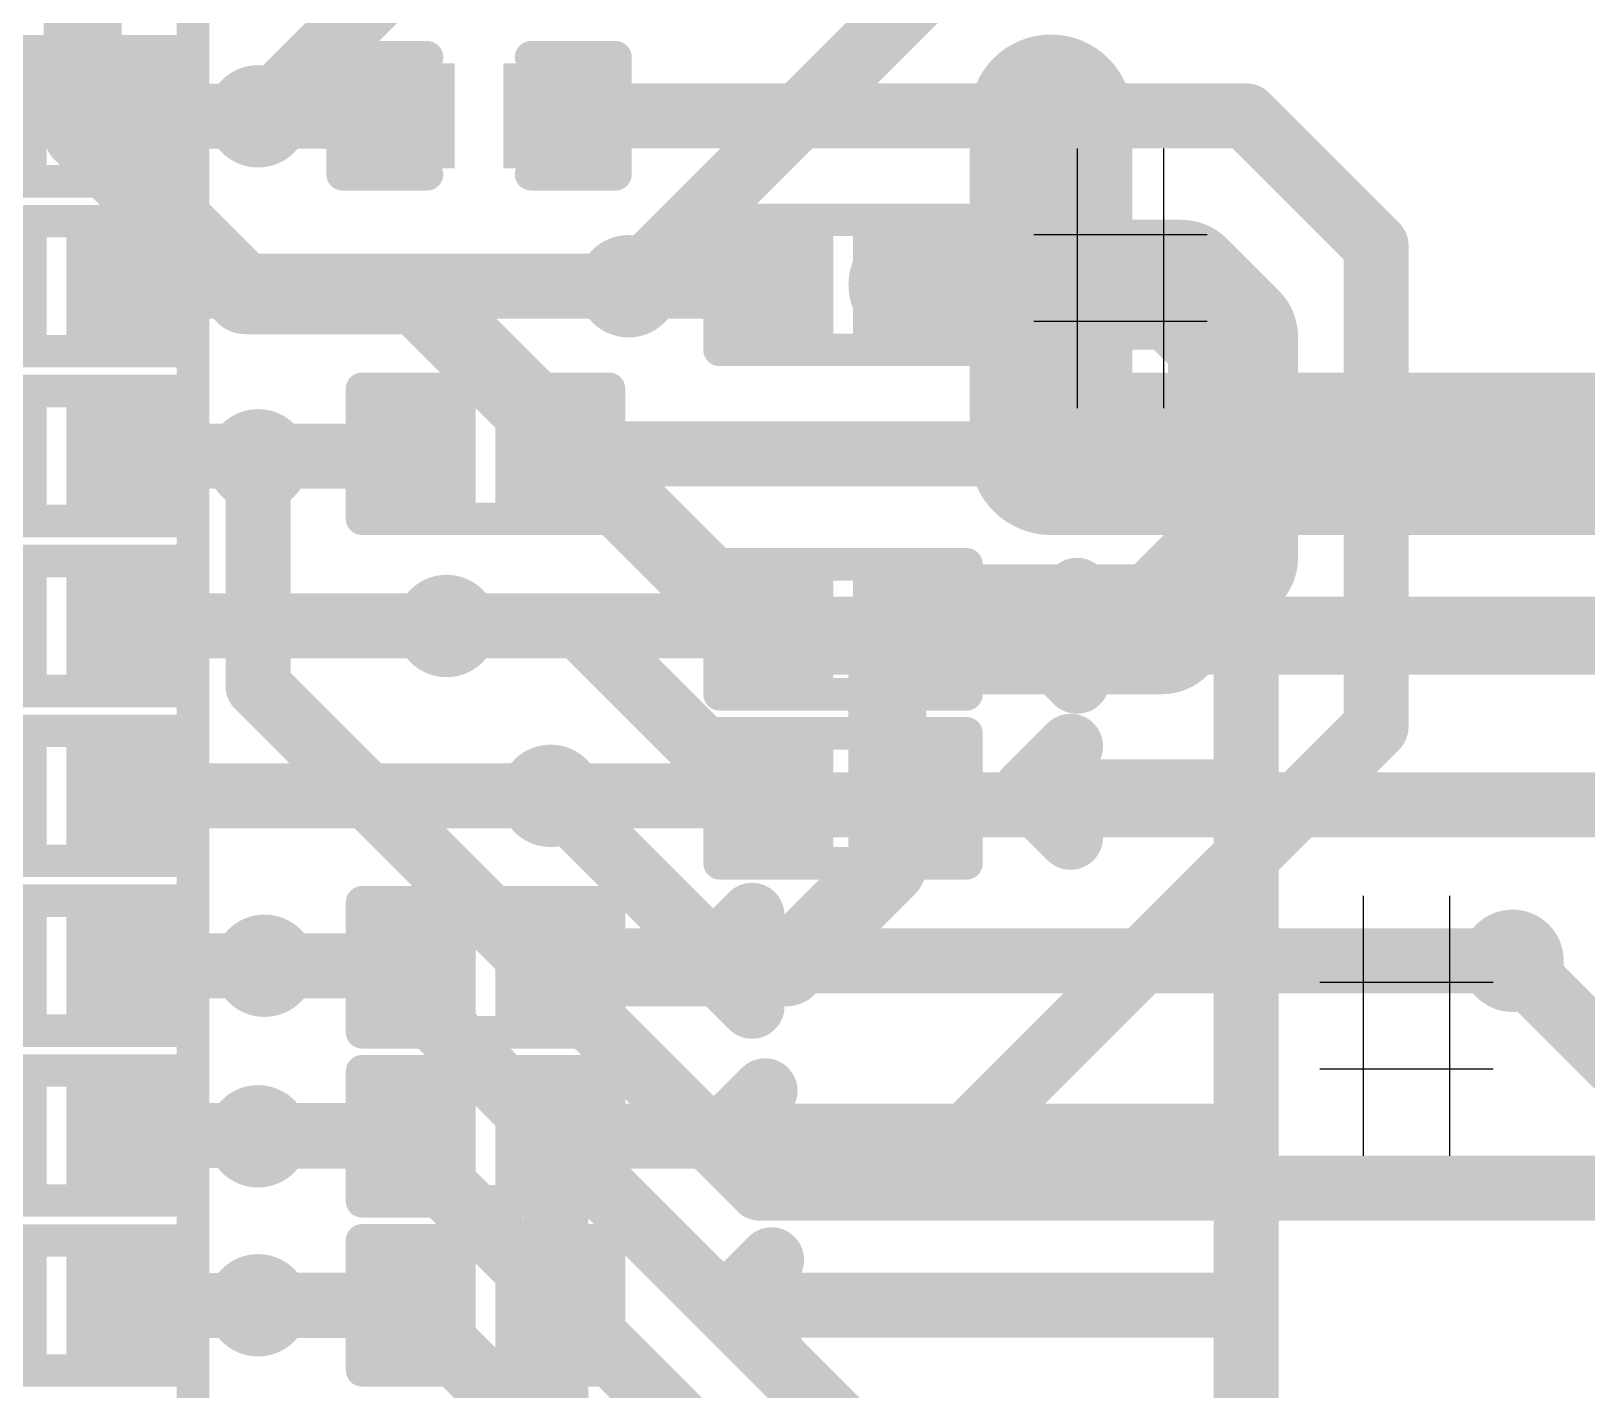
# Model space of a CAD drawing. Header units: millimetres. Extents: x 0.85 to 4.91, y 0.77 to 5.15.
# Drawn here: x 1.1901 to 1.4294, y 3.895 to 4.104 of the extents above; entities that cross this region are included whole.
import ezdxf

# ---------------------------------------------------------------- set-up
doc = ezdxf.new("R2010")
doc.units = ezdxf.units.MM
doc.header["$MEASUREMENT"] = 0
for name, color, linetype in [('BottomLayer', 5, 'Continuous'), ('BottomOverlay', 54, 'Continuous'), ('BottomPaste', 16, 'Continuous'), ('BottomSolder', 6, 'Continuous'), ('MultiLayer', 9, 'Continuous'), ('TopLayer', 1, 'Continuous'), ('TopOverlay', 2, 'Continuous'), ('ViaHoleLayer', 16, 'Continuous')]:
    doc.layers.add(name, color=color, linetype=linetype)

# ---------------------------------------------------------------- blocks, each defined once
blk = doc.blocks.new('R___0201_B_31')
at = {"layer": 'BottomLayer'}
for points in [[(-0.01614, -0.00728), (-0.00551, -0.00728), (-0.01614, 0.00728), (-0.00551, 0.00728)], [(0.00551, -0.00728), (0.01614, -0.00728), (0.00551, 0.00728), (0.01614, 0.00728)]]:
    blk.add_solid(points, dxfattribs=at)
at = {"layer": 'BottomOverlay', "const_width": 0.005}
for points in [[(-0.019, -0.01), (-0.019, 0.01)], [(-0.019, 0.01), (0.019, 0.01)], [(0.019, -0.01), (0.019, 0.01)], [(-0.019, -0.01), (0.019, -0.01)]]:
    blk.add_lwpolyline(points, dxfattribs=at)
at = {"layer": 'BottomOverlay', "const_width": 0.0025}
for points in [[(-0.02025, 0.01, 1), (-0.01775, 0.01, 1)], [(-0.02025, 0.01, 1), (-0.01775, 0.01, 1)], [(0.01775, 0.01, 1), (0.02025, 0.01, 1)], [(0.01775, 0.01, 1), (0.02025, 0.01, 1)], [(-0.02025, -0.01, 1), (-0.01775, -0.01, 1)], [(-0.02025, -0.01, 1), (-0.01775, -0.01, 1)], [(0.01775, -0.01, 1), (0.02025, -0.01, 1)], [(0.01775, -0.01, 1), (0.02025, -0.01, 1)]]:
    blk.add_lwpolyline(points, format="xyb", close=True, dxfattribs=at)
at = {"layer": 'BottomPaste'}
for points in [[(-0.01614, -0.00728), (-0.00551, -0.00728), (-0.01614, 0.00728), (-0.00551, 0.00728)], [(0.00551, -0.00728), (0.01614, -0.00728), (0.00551, 0.00728), (0.01614, 0.00728)]]:
    blk.add_solid(points, dxfattribs=at)
at = {"layer": 'BottomSolder'}
for points in [[(-0.02014, -0.01128), (-0.00151, -0.01128), (-0.02014, 0.01128), (-0.00151, 0.01128)], [(0.00151, -0.01128), (0.02014, -0.01128), (0.00151, 0.01128), (0.02014, 0.01128)]]:
    blk.add_solid(points, dxfattribs=at)
blk = doc.blocks.new('4_1734592_2_55')
at = {"layer": 'TopOverlay', "const_width": 0.005}
blk.add_lwpolyline([(-0.017, -0.176), (0.81968, -0.176)], dxfattribs=at)
blk = doc.blocks.new('CAP_0201_B_69')
at = {"layer": 'BottomLayer'}
for points in [[(-0.01772, -0.00591), (-0.00591, -0.00591), (-0.01772, 0.00591), (-0.00591, 0.00591)], [(0.00591, -0.00591), (0.01772, -0.00591), (0.00591, 0.00591), (0.01772, 0.00591)]]:
    blk.add_solid(points, dxfattribs=at)
at = {"layer": 'BottomOverlay', "const_width": 0.005}
for points in [[(-0.021, 0.009), (-0.008, 0.009)], [(-0.021, -0.009), (-0.021, 0.009)], [(0.008, 0.009), (0.021, 0.009)], [(0.021, -0.009), (0.021, 0.009)], [(-0.021, -0.009), (-0.008, -0.009)], [(0.008, -0.009), (0.021, -0.009)]]:
    blk.add_lwpolyline(points, dxfattribs=at)
at = {"layer": 'BottomOverlay', "const_width": 0.0025}
for points in [[(-0.02225, 0.009, 1), (-0.01975, 0.009, 1)], [(-0.02225, 0.009, 1), (-0.01975, 0.009, 1)], [(-0.00925, 0.009, 1), (-0.00675, 0.009, 1)], [(0.00675, 0.009, 1), (0.00925, 0.009, 1)], [(0.01975, 0.009, 1), (0.02225, 0.009, 1)], [(0.01975, 0.009, 1), (0.02225, 0.009, 1)], [(-0.02225, -0.009, 1), (-0.01975, -0.009, 1)], [(-0.02225, -0.009, 1), (-0.01975, -0.009, 1)], [(-0.00925, -0.009, 1), (-0.00675, -0.009, 1)], [(0.00675, -0.009, 1), (0.00925, -0.009, 1)], [(0.01975, -0.009, 1), (0.02225, -0.009, 1)], [(0.01975, -0.009, 1), (0.02225, -0.009, 1)]]:
    blk.add_lwpolyline(points, format="xyb", close=True, dxfattribs=at)
at = {"layer": 'BottomPaste'}
for points in [[(-0.01772, -0.00591), (-0.00591, -0.00591), (-0.01772, 0.00591), (-0.00591, 0.00591)], [(0.00591, -0.00591), (0.01772, -0.00591), (0.00591, 0.00591), (0.01772, 0.00591)]]:
    blk.add_solid(points, dxfattribs=at)
at = {"layer": 'BottomSolder'}
for points in [[(-0.01988, -0.00807), (-0.00374, -0.00807), (-0.01988, 0.00807), (-0.00374, 0.00807)], [(0.00374, -0.00807), (0.01988, -0.00807), (0.00374, 0.00807), (0.01988, 0.00807)]]:
    blk.add_solid(points, dxfattribs=at)
blk = doc.blocks.new('R___0201_B_83')
at = {"layer": 'BottomLayer'}
for points in [[(-0.01614, -0.00728), (-0.00551, -0.00728), (-0.01614, 0.00728), (-0.00551, 0.00728)], [(0.00551, -0.00728), (0.01614, -0.00728), (0.00551, 0.00728), (0.01614, 0.00728)]]:
    blk.add_solid(points, dxfattribs=at)
at = {"layer": 'BottomOverlay', "const_width": 0.005}
for points in [[(-0.019, -0.01), (-0.019, 0.01)], [(-0.019, 0.01), (0.019, 0.01)], [(0.019, -0.01), (0.019, 0.01)], [(-0.019, -0.01), (0.019, -0.01)]]:
    blk.add_lwpolyline(points, dxfattribs=at)
at = {"layer": 'BottomOverlay', "const_width": 0.0025}
for points in [[(-0.02025, 0.01, 1), (-0.01775, 0.01, 1)], [(-0.02025, 0.01, 1), (-0.01775, 0.01, 1)], [(0.01775, 0.01, 1), (0.02025, 0.01, 1)], [(0.01775, 0.01, 1), (0.02025, 0.01, 1)], [(-0.02025, -0.01, 1), (-0.01775, -0.01, 1)], [(-0.02025, -0.01, 1), (-0.01775, -0.01, 1)], [(0.01775, -0.01, 1), (0.02025, -0.01, 1)], [(0.01775, -0.01, 1), (0.02025, -0.01, 1)]]:
    blk.add_lwpolyline(points, format="xyb", close=True, dxfattribs=at)
at = {"layer": 'BottomPaste'}
for points in [[(-0.01614, -0.00728), (-0.00551, -0.00728), (-0.01614, 0.00728), (-0.00551, 0.00728)], [(0.00551, -0.00728), (0.01614, -0.00728), (0.00551, 0.00728), (0.01614, 0.00728)]]:
    blk.add_solid(points, dxfattribs=at)
at = {"layer": 'BottomSolder'}
for points in [[(-0.02014, -0.01128), (-0.00151, -0.01128), (-0.02014, 0.01128), (-0.00151, 0.01128)], [(0.00151, -0.01128), (0.02014, -0.01128), (0.00151, 0.01128), (0.02014, 0.01128)]]:
    blk.add_solid(points, dxfattribs=at)
blk = doc.blocks.new('R___0201_B_84')
at = {"layer": 'BottomLayer'}
for points in [[(-0.01614, -0.00728), (-0.00551, -0.00728), (-0.01614, 0.00728), (-0.00551, 0.00728)], [(0.00551, -0.00728), (0.01614, -0.00728), (0.00551, 0.00728), (0.01614, 0.00728)]]:
    blk.add_solid(points, dxfattribs=at)
at = {"layer": 'BottomOverlay', "const_width": 0.005}
for points in [[(-0.019, -0.01), (-0.019, 0.01)], [(-0.019, 0.01), (0.019, 0.01)], [(0.019, -0.01), (0.019, 0.01)], [(-0.019, -0.01), (0.019, -0.01)]]:
    blk.add_lwpolyline(points, dxfattribs=at)
at = {"layer": 'BottomOverlay', "const_width": 0.0025}
for points in [[(-0.02025, 0.01, 1), (-0.01775, 0.01, 1)], [(-0.02025, 0.01, 1), (-0.01775, 0.01, 1)], [(0.01775, 0.01, 1), (0.02025, 0.01, 1)], [(0.01775, 0.01, 1), (0.02025, 0.01, 1)], [(-0.02025, -0.01, 1), (-0.01775, -0.01, 1)], [(-0.02025, -0.01, 1), (-0.01775, -0.01, 1)], [(0.01775, -0.01, 1), (0.02025, -0.01, 1)], [(0.01775, -0.01, 1), (0.02025, -0.01, 1)]]:
    blk.add_lwpolyline(points, format="xyb", close=True, dxfattribs=at)
at = {"layer": 'BottomPaste'}
for points in [[(-0.01614, -0.00728), (-0.00551, -0.00728), (-0.01614, 0.00728), (-0.00551, 0.00728)], [(0.00551, -0.00728), (0.01614, -0.00728), (0.00551, 0.00728), (0.01614, 0.00728)]]:
    blk.add_solid(points, dxfattribs=at)
at = {"layer": 'BottomSolder'}
for points in [[(-0.02014, -0.01128), (-0.00151, -0.01128), (-0.02014, 0.01128), (-0.00151, 0.01128)], [(0.00151, -0.01128), (0.02014, -0.01128), (0.00151, 0.01128), (0.02014, 0.01128)]]:
    blk.add_solid(points, dxfattribs=at)
blk = doc.blocks.new('R___0201_B_85')
at = {"layer": 'BottomLayer'}
for points in [[(-0.01614, -0.00728), (-0.00551, -0.00728), (-0.01614, 0.00728), (-0.00551, 0.00728)], [(0.00551, -0.00728), (0.01614, -0.00728), (0.00551, 0.00728), (0.01614, 0.00728)]]:
    blk.add_solid(points, dxfattribs=at)
at = {"layer": 'BottomOverlay', "const_width": 0.005}
for points in [[(-0.019, 0.01), (0.019, 0.01)], [(-0.019, -0.01), (-0.019, 0.01)], [(0.019, -0.01), (0.019, 0.01)], [(-0.019, -0.01), (0.019, -0.01)]]:
    blk.add_lwpolyline(points, dxfattribs=at)
at = {"layer": 'BottomOverlay', "const_width": 0.0025}
for points in [[(-0.02025, 0.01, 1), (-0.01775, 0.01, 1)], [(-0.02025, 0.01, 1), (-0.01775, 0.01, 1)], [(0.01775, 0.01, 1), (0.02025, 0.01, 1)], [(0.01775, 0.01, 1), (0.02025, 0.01, 1)], [(-0.02025, -0.01, 1), (-0.01775, -0.01, 1)], [(-0.02025, -0.01, 1), (-0.01775, -0.01, 1)], [(0.01775, -0.01, 1), (0.02025, -0.01, 1)], [(0.01775, -0.01, 1), (0.02025, -0.01, 1)]]:
    blk.add_lwpolyline(points, format="xyb", close=True, dxfattribs=at)
at = {"layer": 'BottomPaste'}
for points in [[(-0.01614, -0.00728), (-0.00551, -0.00728), (-0.01614, 0.00728), (-0.00551, 0.00728)], [(0.00551, -0.00728), (0.01614, -0.00728), (0.00551, 0.00728), (0.01614, 0.00728)]]:
    blk.add_solid(points, dxfattribs=at)
at = {"layer": 'BottomSolder'}
for points in [[(-0.02014, -0.01128), (-0.00151, -0.01128), (-0.02014, 0.01128), (-0.00151, 0.01128)], [(0.00151, -0.01128), (0.02014, -0.01128), (0.00151, 0.01128), (0.02014, 0.01128)]]:
    blk.add_solid(points, dxfattribs=at)
blk = doc.blocks.new('R___0201_B_86')
at = {"layer": 'BottomLayer'}
for points in [[(-0.01614, -0.00728), (-0.00551, -0.00728), (-0.01614, 0.00728), (-0.00551, 0.00728)], [(0.00551, -0.00728), (0.01614, -0.00728), (0.00551, 0.00728), (0.01614, 0.00728)]]:
    blk.add_solid(points, dxfattribs=at)
at = {"layer": 'BottomOverlay', "const_width": 0.005}
for points in [[(-0.019, -0.01), (-0.019, 0.01)], [(-0.019, 0.01), (0.019, 0.01)], [(0.019, -0.01), (0.019, 0.01)], [(-0.019, -0.01), (0.019, -0.01)]]:
    blk.add_lwpolyline(points, dxfattribs=at)
at = {"layer": 'BottomOverlay', "const_width": 0.0025}
for points in [[(-0.02025, 0.01, 1), (-0.01775, 0.01, 1)], [(-0.02025, 0.01, 1), (-0.01775, 0.01, 1)], [(0.01775, 0.01, 1), (0.02025, 0.01, 1)], [(0.01775, 0.01, 1), (0.02025, 0.01, 1)], [(-0.02025, -0.01, 1), (-0.01775, -0.01, 1)], [(-0.02025, -0.01, 1), (-0.01775, -0.01, 1)], [(0.01775, -0.01, 1), (0.02025, -0.01, 1)], [(0.01775, -0.01, 1), (0.02025, -0.01, 1)]]:
    blk.add_lwpolyline(points, format="xyb", close=True, dxfattribs=at)
at = {"layer": 'BottomPaste'}
for points in [[(-0.01614, -0.00728), (-0.00551, -0.00728), (-0.01614, 0.00728), (-0.00551, 0.00728)], [(0.00551, -0.00728), (0.01614, -0.00728), (0.00551, 0.00728), (0.01614, 0.00728)]]:
    blk.add_solid(points, dxfattribs=at)
at = {"layer": 'BottomSolder'}
for points in [[(-0.02014, -0.01128), (-0.00151, -0.01128), (-0.02014, 0.01128), (-0.00151, 0.01128)], [(0.00151, -0.01128), (0.02014, -0.01128), (0.00151, 0.01128), (0.02014, 0.01128)]]:
    blk.add_solid(points, dxfattribs=at)
blk = doc.blocks.new('R___0201_B_87')
at = {"layer": 'BottomLayer'}
for points in [[(-0.01614, -0.00728), (-0.00551, -0.00728), (-0.01614, 0.00728), (-0.00551, 0.00728)], [(0.00551, -0.00728), (0.01614, -0.00728), (0.00551, 0.00728), (0.01614, 0.00728)]]:
    blk.add_solid(points, dxfattribs=at)
at = {"layer": 'BottomOverlay', "const_width": 0.005}
for points in [[(-0.019, -0.01), (-0.019, 0.01)], [(-0.019, 0.01), (0.019, 0.01)], [(0.019, -0.01), (0.019, 0.01)], [(-0.019, -0.01), (0.019, -0.01)]]:
    blk.add_lwpolyline(points, dxfattribs=at)
at = {"layer": 'BottomOverlay', "const_width": 0.0025}
for points in [[(-0.02025, 0.01, 1), (-0.01775, 0.01, 1)], [(-0.02025, 0.01, 1), (-0.01775, 0.01, 1)], [(0.01775, 0.01, 1), (0.02025, 0.01, 1)], [(0.01775, 0.01, 1), (0.02025, 0.01, 1)], [(-0.02025, -0.01, 1), (-0.01775, -0.01, 1)], [(-0.02025, -0.01, 1), (-0.01775, -0.01, 1)], [(0.01775, -0.01, 1), (0.02025, -0.01, 1)], [(0.01775, -0.01, 1), (0.02025, -0.01, 1)]]:
    blk.add_lwpolyline(points, format="xyb", close=True, dxfattribs=at)
at = {"layer": 'BottomPaste'}
for points in [[(-0.01614, -0.00728), (-0.00551, -0.00728), (-0.01614, 0.00728), (-0.00551, 0.00728)], [(0.00551, -0.00728), (0.01614, -0.00728), (0.00551, 0.00728), (0.01614, 0.00728)]]:
    blk.add_solid(points, dxfattribs=at)
at = {"layer": 'BottomSolder'}
for points in [[(-0.02014, -0.01128), (-0.00151, -0.01128), (-0.02014, 0.01128), (-0.00151, 0.01128)], [(0.00151, -0.01128), (0.02014, -0.01128), (0.00151, 0.01128), (0.02014, 0.01128)]]:
    blk.add_solid(points, dxfattribs=at)
blk = doc.blocks.new('R___0201_B_88')
at = {"layer": 'BottomLayer'}
for points in [[(-0.01614, -0.00728), (-0.00551, -0.00728), (-0.01614, 0.00728), (-0.00551, 0.00728)], [(0.00551, -0.00728), (0.01614, -0.00728), (0.00551, 0.00728), (0.01614, 0.00728)]]:
    blk.add_solid(points, dxfattribs=at)
at = {"layer": 'BottomOverlay', "const_width": 0.005}
for points in [[(-0.019, -0.01), (-0.019, 0.01)], [(-0.019, 0.01), (0.019, 0.01)], [(0.019, -0.01), (0.019, 0.01)], [(-0.019, -0.01), (0.019, -0.01)]]:
    blk.add_lwpolyline(points, dxfattribs=at)
at = {"layer": 'BottomOverlay', "const_width": 0.0025}
for points in [[(-0.02025, 0.01, 1), (-0.01775, 0.01, 1)], [(-0.02025, 0.01, 1), (-0.01775, 0.01, 1)], [(0.01775, 0.01, 1), (0.02025, 0.01, 1)], [(0.01775, 0.01, 1), (0.02025, 0.01, 1)], [(-0.02025, -0.01, 1), (-0.01775, -0.01, 1)], [(-0.02025, -0.01, 1), (-0.01775, -0.01, 1)], [(0.01775, -0.01, 1), (0.02025, -0.01, 1)], [(0.01775, -0.01, 1), (0.02025, -0.01, 1)]]:
    blk.add_lwpolyline(points, format="xyb", close=True, dxfattribs=at)
at = {"layer": 'BottomPaste'}
for points in [[(-0.01614, -0.00728), (-0.00551, -0.00728), (-0.01614, 0.00728), (-0.00551, 0.00728)], [(0.00551, -0.00728), (0.01614, -0.00728), (0.00551, 0.00728), (0.01614, 0.00728)]]:
    blk.add_solid(points, dxfattribs=at)
at = {"layer": 'BottomSolder'}
for points in [[(-0.02014, -0.01128), (-0.00151, -0.01128), (-0.02014, 0.01128), (-0.00151, 0.01128)], [(0.00151, -0.01128), (0.02014, -0.01128), (0.00151, 0.01128), (0.02014, 0.01128)]]:
    blk.add_solid(points, dxfattribs=at)
blk = doc.blocks.new('R___0201_B_89')
at = {"layer": 'BottomLayer'}
for points in [[(-0.01614, -0.00728), (-0.00551, -0.00728), (-0.01614, 0.00728), (-0.00551, 0.00728)], [(0.00551, -0.00728), (0.01614, -0.00728), (0.00551, 0.00728), (0.01614, 0.00728)]]:
    blk.add_solid(points, dxfattribs=at)
at = {"layer": 'BottomOverlay', "const_width": 0.005}
for points in [[(-0.019, -0.01), (-0.019, 0.01)], [(-0.019, 0.01), (0.019, 0.01)], [(0.019, -0.01), (0.019, 0.01)], [(-0.019, -0.01), (0.019, -0.01)]]:
    blk.add_lwpolyline(points, dxfattribs=at)
at = {"layer": 'BottomOverlay', "const_width": 0.0025}
for points in [[(-0.02025, 0.01, 1), (-0.01775, 0.01, 1)], [(-0.02025, 0.01, 1), (-0.01775, 0.01, 1)], [(0.01775, 0.01, 1), (0.02025, 0.01, 1)], [(0.01775, 0.01, 1), (0.02025, 0.01, 1)], [(-0.02025, -0.01, 1), (-0.01775, -0.01, 1)], [(-0.02025, -0.01, 1), (-0.01775, -0.01, 1)], [(0.01775, -0.01, 1), (0.02025, -0.01, 1)], [(0.01775, -0.01, 1), (0.02025, -0.01, 1)]]:
    blk.add_lwpolyline(points, format="xyb", close=True, dxfattribs=at)
at = {"layer": 'BottomPaste'}
for points in [[(-0.01614, -0.00728), (-0.00551, -0.00728), (-0.01614, 0.00728), (-0.00551, 0.00728)], [(0.00551, -0.00728), (0.01614, -0.00728), (0.00551, 0.00728), (0.01614, 0.00728)]]:
    blk.add_solid(points, dxfattribs=at)
at = {"layer": 'BottomSolder'}
for points in [[(-0.02014, -0.01128), (-0.00151, -0.01128), (-0.02014, 0.01128), (-0.00151, 0.01128)], [(0.00151, -0.01128), (0.02014, -0.01128), (0.00151, 0.01128), (0.02014, 0.01128)]]:
    blk.add_solid(points, dxfattribs=at)
blk = doc.blocks.new('R___0201_B_96')
at = {"layer": 'BottomLayer'}
for points in [[(-0.01614, -0.00728), (-0.00551, -0.00728), (-0.01614, 0.00728), (-0.00551, 0.00728)], [(0.00551, -0.00728), (0.01614, -0.00728), (0.00551, 0.00728), (0.01614, 0.00728)]]:
    blk.add_solid(points, dxfattribs=at)
at = {"layer": 'BottomOverlay', "const_width": 0.005}
for points in [[(-0.019, -0.01), (-0.019, 0.01)], [(-0.019, 0.01), (0.019, 0.01)], [(0.019, -0.01), (0.019, 0.01)], [(-0.019, -0.01), (0.019, -0.01)]]:
    blk.add_lwpolyline(points, dxfattribs=at)
at = {"layer": 'BottomOverlay', "const_width": 0.0025}
for points in [[(-0.02025, 0.01, 1), (-0.01775, 0.01, 1)], [(-0.02025, 0.01, 1), (-0.01775, 0.01, 1)], [(0.01775, 0.01, 1), (0.02025, 0.01, 1)], [(0.01775, 0.01, 1), (0.02025, 0.01, 1)], [(-0.02025, -0.01, 1), (-0.01775, -0.01, 1)], [(-0.02025, -0.01, 1), (-0.01775, -0.01, 1)], [(0.01775, -0.01, 1), (0.02025, -0.01, 1)], [(0.01775, -0.01, 1), (0.02025, -0.01, 1)]]:
    blk.add_lwpolyline(points, format="xyb", close=True, dxfattribs=at)
at = {"layer": 'BottomPaste'}
for points in [[(-0.01614, -0.00728), (-0.00551, -0.00728), (-0.01614, 0.00728), (-0.00551, 0.00728)], [(0.00551, -0.00728), (0.01614, -0.00728), (0.00551, 0.00728), (0.01614, 0.00728)]]:
    blk.add_solid(points, dxfattribs=at)
at = {"layer": 'BottomSolder'}
for points in [[(-0.02014, -0.01128), (-0.00151, -0.01128), (-0.02014, 0.01128), (-0.00151, 0.01128)], [(0.00151, -0.01128), (0.02014, -0.01128), (0.00151, 0.01128), (0.02014, 0.01128)]]:
    blk.add_solid(points, dxfattribs=at)
blk = doc.blocks.new('R___0201_B_98')
at = {"layer": 'BottomLayer'}
for points in [[(-0.01614, -0.00728), (-0.00551, -0.00728), (-0.01614, 0.00728), (-0.00551, 0.00728)], [(0.00551, -0.00728), (0.01614, -0.00728), (0.00551, 0.00728), (0.01614, 0.00728)]]:
    blk.add_solid(points, dxfattribs=at)
at = {"layer": 'BottomOverlay', "const_width": 0.005}
for points in [[(-0.019, -0.01), (-0.019, 0.01)], [(-0.019, 0.01), (0.019, 0.01)], [(0.019, -0.01), (0.019, 0.01)], [(-0.019, -0.01), (0.019, -0.01)]]:
    blk.add_lwpolyline(points, dxfattribs=at)
at = {"layer": 'BottomOverlay', "const_width": 0.0025}
for points in [[(-0.02025, 0.01, 1), (-0.01775, 0.01, 1)], [(-0.02025, 0.01, 1), (-0.01775, 0.01, 1)], [(0.01775, 0.01, 1), (0.02025, 0.01, 1)], [(0.01775, 0.01, 1), (0.02025, 0.01, 1)], [(-0.02025, -0.01, 1), (-0.01775, -0.01, 1)], [(-0.02025, -0.01, 1), (-0.01775, -0.01, 1)], [(0.01775, -0.01, 1), (0.02025, -0.01, 1)], [(0.01775, -0.01, 1), (0.02025, -0.01, 1)]]:
    blk.add_lwpolyline(points, format="xyb", close=True, dxfattribs=at)
at = {"layer": 'BottomPaste'}
for points in [[(-0.01614, -0.00728), (-0.00551, -0.00728), (-0.01614, 0.00728), (-0.00551, 0.00728)], [(0.00551, -0.00728), (0.01614, -0.00728), (0.00551, 0.00728), (0.01614, 0.00728)]]:
    blk.add_solid(points, dxfattribs=at)
at = {"layer": 'BottomSolder'}
for points in [[(-0.02014, -0.01128), (-0.00151, -0.01128), (-0.02014, 0.01128), (-0.00151, 0.01128)], [(0.00151, -0.01128), (0.02014, -0.01128), (0.00151, 0.01128), (0.02014, 0.01128)]]:
    blk.add_solid(points, dxfattribs=at)
blk = doc.blocks.new('R___0201_B_100')
at = {"layer": 'BottomLayer'}
for points in [[(-0.01614, -0.00728), (-0.00551, -0.00728), (-0.01614, 0.00728), (-0.00551, 0.00728)], [(0.00551, -0.00728), (0.01614, -0.00728), (0.00551, 0.00728), (0.01614, 0.00728)]]:
    blk.add_solid(points, dxfattribs=at)
at = {"layer": 'BottomOverlay', "const_width": 0.005}
for points in [[(-0.019, -0.01), (-0.019, 0.01)], [(-0.019, 0.01), (0.019, 0.01)], [(0.019, -0.01), (0.019, 0.01)], [(-0.019, -0.01), (0.019, -0.01)]]:
    blk.add_lwpolyline(points, dxfattribs=at)
at = {"layer": 'BottomOverlay', "const_width": 0.0025}
for points in [[(-0.02025, 0.01, 1), (-0.01775, 0.01, 1)], [(-0.02025, 0.01, 1), (-0.01775, 0.01, 1)], [(0.01775, 0.01, 1), (0.02025, 0.01, 1)], [(0.01775, 0.01, 1), (0.02025, 0.01, 1)], [(-0.02025, -0.01, 1), (-0.01775, -0.01, 1)], [(-0.02025, -0.01, 1), (-0.01775, -0.01, 1)], [(0.01775, -0.01, 1), (0.02025, -0.01, 1)], [(0.01775, -0.01, 1), (0.02025, -0.01, 1)]]:
    blk.add_lwpolyline(points, format="xyb", close=True, dxfattribs=at)
at = {"layer": 'BottomPaste'}
for points in [[(-0.01614, -0.00728), (-0.00551, -0.00728), (-0.01614, 0.00728), (-0.00551, 0.00728)], [(0.00551, -0.00728), (0.01614, -0.00728), (0.00551, 0.00728), (0.01614, 0.00728)]]:
    blk.add_solid(points, dxfattribs=at)
at = {"layer": 'BottomSolder'}
for points in [[(-0.02014, -0.01128), (-0.00151, -0.01128), (-0.02014, 0.01128), (-0.00151, 0.01128)], [(0.00151, -0.01128), (0.02014, -0.01128), (0.00151, 0.01128), (0.02014, 0.01128)]]:
    blk.add_solid(points, dxfattribs=at)
blk = doc.blocks.new('R___0201_B_104')
at = {"layer": 'BottomLayer'}
for points in [[(-0.01614, -0.00728), (-0.00551, -0.00728), (-0.01614, 0.00728), (-0.00551, 0.00728)], [(0.00551, -0.00728), (0.01614, -0.00728), (0.00551, 0.00728), (0.01614, 0.00728)]]:
    blk.add_solid(points, dxfattribs=at)
at = {"layer": 'BottomOverlay', "const_width": 0.005}
for points in [[(-0.019, -0.01), (-0.019, 0.01)], [(-0.019, 0.01), (0.019, 0.01)], [(0.019, -0.01), (0.019, 0.01)], [(-0.019, -0.01), (0.019, -0.01)]]:
    blk.add_lwpolyline(points, dxfattribs=at)
at = {"layer": 'BottomOverlay', "const_width": 0.0025}
for points in [[(-0.02025, 0.01, 1), (-0.01775, 0.01, 1)], [(-0.02025, 0.01, 1), (-0.01775, 0.01, 1)], [(0.01775, 0.01, 1), (0.02025, 0.01, 1)], [(0.01775, 0.01, 1), (0.02025, 0.01, 1)], [(-0.02025, -0.01, 1), (-0.01775, -0.01, 1)], [(-0.02025, -0.01, 1), (-0.01775, -0.01, 1)], [(0.01775, -0.01, 1), (0.02025, -0.01, 1)], [(0.01775, -0.01, 1), (0.02025, -0.01, 1)]]:
    blk.add_lwpolyline(points, format="xyb", close=True, dxfattribs=at)
at = {"layer": 'BottomPaste'}
for points in [[(-0.01614, -0.00728), (-0.00551, -0.00728), (-0.01614, 0.00728), (-0.00551, 0.00728)], [(0.00551, -0.00728), (0.01614, -0.00728), (0.00551, 0.00728), (0.01614, 0.00728)]]:
    blk.add_solid(points, dxfattribs=at)
at = {"layer": 'BottomSolder'}
for points in [[(-0.02014, -0.01128), (-0.00151, -0.01128), (-0.02014, 0.01128), (-0.00151, 0.01128)], [(0.00151, -0.01128), (0.02014, -0.01128), (0.00151, 0.01128), (0.02014, 0.01128)]]:
    blk.add_solid(points, dxfattribs=at)
blk = doc.blocks.new('R___0201_B_106')
at = {"layer": 'BottomLayer'}
for points in [[(-0.01614, -0.00728), (-0.00551, -0.00728), (-0.01614, 0.00728), (-0.00551, 0.00728)], [(0.00551, -0.00728), (0.01614, -0.00728), (0.00551, 0.00728), (0.01614, 0.00728)]]:
    blk.add_solid(points, dxfattribs=at)
at = {"layer": 'BottomOverlay', "const_width": 0.005}
for points in [[(-0.019, -0.01), (-0.019, 0.01)], [(-0.019, 0.01), (0.019, 0.01)], [(0.019, -0.01), (0.019, 0.01)], [(-0.019, -0.01), (0.019, -0.01)]]:
    blk.add_lwpolyline(points, dxfattribs=at)
at = {"layer": 'BottomOverlay', "const_width": 0.0025}
for points in [[(-0.02025, 0.01, 1), (-0.01775, 0.01, 1)], [(-0.02025, 0.01, 1), (-0.01775, 0.01, 1)], [(0.01775, 0.01, 1), (0.02025, 0.01, 1)], [(0.01775, 0.01, 1), (0.02025, 0.01, 1)], [(-0.02025, -0.01, 1), (-0.01775, -0.01, 1)], [(-0.02025, -0.01, 1), (-0.01775, -0.01, 1)], [(0.01775, -0.01, 1), (0.02025, -0.01, 1)], [(0.01775, -0.01, 1), (0.02025, -0.01, 1)]]:
    blk.add_lwpolyline(points, format="xyb", close=True, dxfattribs=at)
at = {"layer": 'BottomPaste'}
for points in [[(-0.01614, -0.00728), (-0.00551, -0.00728), (-0.01614, 0.00728), (-0.00551, 0.00728)], [(0.00551, -0.00728), (0.01614, -0.00728), (0.00551, 0.00728), (0.01614, 0.00728)]]:
    blk.add_solid(points, dxfattribs=at)
at = {"layer": 'BottomSolder'}
for points in [[(-0.02014, -0.01128), (-0.00151, -0.01128), (-0.02014, 0.01128), (-0.00151, 0.01128)], [(0.00151, -0.01128), (0.02014, -0.01128), (0.00151, 0.01128), (0.02014, 0.01128)]]:
    blk.add_solid(points, dxfattribs=at)
blk = doc.blocks.new('R___0201_B_108')
at = {"layer": 'BottomLayer'}
for points in [[(-0.01614, -0.00728), (-0.00551, -0.00728), (-0.01614, 0.00728), (-0.00551, 0.00728)], [(0.00551, -0.00728), (0.01614, -0.00728), (0.00551, 0.00728), (0.01614, 0.00728)]]:
    blk.add_solid(points, dxfattribs=at)
at = {"layer": 'BottomOverlay', "const_width": 0.005}
for points in [[(-0.019, -0.01), (-0.019, 0.01)], [(-0.019, 0.01), (0.019, 0.01)], [(0.019, -0.01), (0.019, 0.01)], [(-0.019, -0.01), (0.019, -0.01)]]:
    blk.add_lwpolyline(points, dxfattribs=at)
at = {"layer": 'BottomOverlay', "const_width": 0.0025}
for points in [[(-0.02025, 0.01, 1), (-0.01775, 0.01, 1)], [(-0.02025, 0.01, 1), (-0.01775, 0.01, 1)], [(0.01775, 0.01, 1), (0.02025, 0.01, 1)], [(0.01775, 0.01, 1), (0.02025, 0.01, 1)], [(-0.02025, -0.01, 1), (-0.01775, -0.01, 1)], [(-0.02025, -0.01, 1), (-0.01775, -0.01, 1)], [(0.01775, -0.01, 1), (0.02025, -0.01, 1)], [(0.01775, -0.01, 1), (0.02025, -0.01, 1)]]:
    blk.add_lwpolyline(points, format="xyb", close=True, dxfattribs=at)
at = {"layer": 'BottomPaste'}
for points in [[(-0.01614, -0.00728), (-0.00551, -0.00728), (-0.01614, 0.00728), (-0.00551, 0.00728)], [(0.00551, -0.00728), (0.01614, -0.00728), (0.00551, 0.00728), (0.01614, 0.00728)]]:
    blk.add_solid(points, dxfattribs=at)
at = {"layer": 'BottomSolder'}
for points in [[(-0.02014, -0.01128), (-0.00151, -0.01128), (-0.02014, 0.01128), (-0.00151, 0.01128)], [(0.00151, -0.01128), (0.02014, -0.01128), (0.00151, 0.01128), (0.02014, 0.01128)]]:
    blk.add_solid(points, dxfattribs=at)
blk = doc.blocks.new('R___0201_B_110')
at = {"layer": 'BottomLayer'}
for points in [[(-0.01614, -0.00728), (-0.00551, -0.00728), (-0.01614, 0.00728), (-0.00551, 0.00728)], [(0.00551, -0.00728), (0.01614, -0.00728), (0.00551, 0.00728), (0.01614, 0.00728)]]:
    blk.add_solid(points, dxfattribs=at)
at = {"layer": 'BottomOverlay', "const_width": 0.005}
for points in [[(-0.019, -0.01), (-0.019, 0.01)], [(-0.019, 0.01), (0.019, 0.01)], [(0.019, -0.01), (0.019, 0.01)], [(-0.019, -0.01), (0.019, -0.01)]]:
    blk.add_lwpolyline(points, dxfattribs=at)
at = {"layer": 'BottomOverlay', "const_width": 0.0025}
for points in [[(-0.02025, 0.01, 1), (-0.01775, 0.01, 1)], [(-0.02025, 0.01, 1), (-0.01775, 0.01, 1)], [(0.01775, 0.01, 1), (0.02025, 0.01, 1)], [(0.01775, 0.01, 1), (0.02025, 0.01, 1)], [(-0.02025, -0.01, 1), (-0.01775, -0.01, 1)], [(-0.02025, -0.01, 1), (-0.01775, -0.01, 1)], [(0.01775, -0.01, 1), (0.02025, -0.01, 1)], [(0.01775, -0.01, 1), (0.02025, -0.01, 1)]]:
    blk.add_lwpolyline(points, format="xyb", close=True, dxfattribs=at)
at = {"layer": 'BottomPaste'}
for points in [[(-0.01614, -0.00728), (-0.00551, -0.00728), (-0.01614, 0.00728), (-0.00551, 0.00728)], [(0.00551, -0.00728), (0.01614, -0.00728), (0.00551, 0.00728), (0.01614, 0.00728)]]:
    blk.add_solid(points, dxfattribs=at)
at = {"layer": 'BottomSolder'}
for points in [[(-0.02014, -0.01128), (-0.00151, -0.01128), (-0.02014, 0.01128), (-0.00151, 0.01128)], [(0.00151, -0.01128), (0.02014, -0.01128), (0.00151, 0.01128), (0.02014, 0.01128)]]:
    blk.add_solid(points, dxfattribs=at)

msp = doc.modelspace()

# ---------------------------------------------------------------- linework, layer by layer
at = {"layer": 'BottomLayer'}
for points, const_width in [([(1.22106, 4.09092, 1), (1.22894, 4.09092, 1)], 0.00787), ([(1.34305, 4.091, 1), (1.35092, 4.091, 1)], 0.00787), ([(1.20233, 4.09092, 1), (1.20733, 4.09092, 1)], 0.005), ([(1.2225, 4.09092, 1), (1.2275, 4.09092, 1)], 0.005), ([(1.2225, 4.09092, 1), (1.2275, 4.09092, 1)], 0.005), ([(1.24461, 4.09092, 1), (1.24961, 4.09092, 1)], 0.005), ([(1.24461, 4.09092, 1), (1.24961, 4.09092, 1)], 0.005), ([(1.24469, 4.091, 1), (1.24969, 4.091, 1)], 0.005), ([(1.26831, 4.091, 1), (1.27331, 4.091, 1)], 0.005), ([(1.34448, 4.091, 1), (1.34948, 4.091, 1)], 0.005), ([(1.34448, 4.091, 1), (1.34948, 4.091, 1)], 0.005), ([(1.3745, 4.091, 1), (1.3795, 4.091, 1)], 0.005), ([(1.3745, 4.091, 1), (1.3795, 4.091, 1)], 0.005), ([(1.32083, 4.065, 1), (1.33083, 4.065, 1)], 0.01), ([(1.362, 4.065, 1), (1.372, 4.065, 1)], 0.01), ([(1.362, 4.065, 1), (1.372, 4.065, 1)], 0.01), ([(1.3945, 4.071, 1), (1.3995, 4.071, 1)], 0.005), ([(1.3945, 4.071, 1), (1.3995, 4.071, 1)], 0.005), ([(1.27806, 4.06478, 1), (1.28594, 4.06478, 1)], 0.00787), ([(1.20233, 4.06478, 1), (1.20733, 4.06478, 1)], 0.005), ([(1.2795, 4.06478, 1), (1.2845, 4.06478, 1)], 0.005), ([(1.2795, 4.06478, 1), (1.2845, 4.06478, 1)], 0.005), ([(1.30028, 4.06478, 1), (1.30528, 4.06478, 1)], 0.005), ([(1.37, 4.057, 1), (1.38, 4.057, 1)], 0.01), ([(1.37, 4.057, 1), (1.38, 4.057, 1)], 0.01), ([(1.22106, 4.038, 1), (1.22894, 4.038, 1)], 0.00787), ([(1.34306, 4.039, 1), (1.35094, 4.039, 1)], 0.00787), ([(1.20233, 4.03865, 1), (1.20733, 4.03865, 1)], 0.005), ([(1.24632, 4.03865, 1), (1.25132, 4.03865, 1)], 0.005), ([(1.24632, 4.03865, 1), (1.25132, 4.03865, 1)], 0.005), ([(1.24667, 4.039, 1), (1.25167, 4.039, 1)], 0.005), ([(1.26833, 4.039, 1), (1.27333, 4.039, 1)], 0.005), ([(1.3445, 4.039, 1), (1.3495, 4.039, 1)], 0.005), ([(1.37, 4.023, 1), (1.38, 4.023, 1)], 0.01), ([(1.37, 4.023, 1), (1.38, 4.023, 1)], 0.01), ([(1.32083, 4.012, 1), (1.33083, 4.012, 1)], 0.01), ([(1.359, 4.012, 1), (1.369, 4.012, 1)], 0.01), ([(1.359, 4.012, 1), (1.369, 4.012, 1)], 0.01), ([(1.25006, 4.01251, 1), (1.25794, 4.01251, 1)], 0.00787), ([(1.34406, 4.011, 1), (1.35194, 4.011, 1)], 0.00787), ([(1.20233, 4.01251, 1), (1.20733, 4.01251, 1)], 0.005), ([(1.2515, 4.01251, 1), (1.2565, 4.01251, 1)], 0.005), ([(1.2515, 4.01251, 1), (1.2565, 4.01251, 1)], 0.005), ([(1.30116, 4.01251, 1), (1.30616, 4.01251, 1)], 0.005), ([(1.30116, 4.01251, 1), (1.30616, 4.01251, 1)], 0.005), ([(1.30133, 4.01235, 1), (1.30633, 4.01235, 1)], 0.005), ([(1.30133, 4.01235, 1), (1.30633, 4.01235, 1)], 0.005), ([(1.30133, 4.012, 1), (1.30633, 4.012, 1)], 0.005), ([(1.31883, 4.012, 1), (1.32483, 4.012, 1)], 0.006), ([(1.31883, 4.012, 1), (1.32483, 4.012, 1)], 0.006), ([(1.32283, 4.012, 1), (1.32883, 4.012, 1)], 0.006), ([(1.3945, 3.997, 1), (1.3995, 3.997, 1)], 0.005), ([(1.3945, 3.997, 1), (1.3995, 3.997, 1)], 0.005), ([(1.26606, 3.98638, 1), (1.27394, 3.98638, 1)], 0.00787), ([(1.20233, 3.98638, 1), (1.20733, 3.98638, 1)], 0.005), ([(1.2675, 3.98638, 1), (1.2725, 3.98638, 1)], 0.005), ([(1.2675, 3.98638, 1), (1.2725, 3.98638, 1)], 0.005), ([(1.3013, 3.98638, 1), (1.3063, 3.98638, 1)], 0.005), ([(1.3013, 3.98638, 1), (1.3063, 3.98638, 1)], 0.005), ([(1.30133, 3.98635, 1), (1.30633, 3.98635, 1)], 0.005), ([(1.30133, 3.98635, 1), (1.30633, 3.98635, 1)], 0.005), ([(1.30133, 3.986, 1), (1.30633, 3.986, 1)], 0.005), ([(1.31883, 3.9755, 1), (1.32483, 3.9755, 1)], 0.006), ([(1.31883, 3.9755, 1), (1.32483, 3.9755, 1)], 0.006), ([(1.41406, 3.961, 1), (1.42194, 3.961, 1)], 0.00787), ([(1.22206, 3.96024, 1), (1.22994, 3.96024, 1)], 0.00787), ([(1.20233, 3.96024, 1), (1.20733, 3.96024, 1)], 0.005), ([(1.2235, 3.96024, 1), (1.2285, 3.96024, 1)], 0.005), ([(1.2235, 3.96024, 1), (1.2285, 3.96024, 1)], 0.005), ([(1.24667, 3.96024, 1), (1.25167, 3.96024, 1)], 0.005), ([(1.26783, 3.96, 1), (1.27383, 3.96, 1)], 0.006), ([(1.30333, 3.96, 1), (1.30933, 3.96, 1)], 0.006), ([(1.30333, 3.96, 1), (1.30933, 3.96, 1)], 0.006), ([(1.4155, 3.961, 1), (1.4205, 3.961, 1)], 0.005), ([(1.22106, 3.934, 1), (1.22894, 3.934, 1)], 0.00787), ([(1.20233, 3.93411, 1), (1.20733, 3.93411, 1)], 0.005), ([(1.2405, 3.93411, 1), (1.2455, 3.93411, 1)], 0.005), ([(1.26833, 3.934, 1), (1.27333, 3.934, 1)], 0.005), ([(1.26833, 3.934, 1), (1.27333, 3.934, 1)], 0.005), ([(1.3315, 3.934, 1), (1.3365, 3.934, 1)], 0.005), ([(1.3315, 3.934, 1), (1.3365, 3.934, 1)], 0.005), ([(1.22106, 3.908, 1), (1.22894, 3.908, 1)], 0.00787), ([(1.20233, 3.90797, 1), (1.20733, 3.90797, 1)], 0.005), ([(1.24667, 3.90797, 1), (1.25167, 3.90797, 1)], 0.005), ([(1.26833, 3.908, 1), (1.27333, 3.908, 1)], 0.005), ([(1.26833, 3.908, 1), (1.27333, 3.908, 1)], 0.005)]:
    msp.add_lwpolyline(points, format="xyb", close=True, dxfattribs=dict(at, const_width=const_width))
for points, const_width in [([(1.20483, 4.09092), (1.225, 4.09092)], 0.01), ([(1.225, 4.09092), (1.24711, 4.09092)], 0.01), ([(1.24711, 4.09092), (1.24719, 4.091)], 0.01), ([(1.27081, 4.091), (1.34698, 4.091)], 0.01), ([(1.34698, 4.091), (1.377, 4.091)], 0.01), ([(1.377, 4.091), (1.397, 4.071)], 0.01), ([(1.32583, 4.065), (1.367, 4.065)], 0.02), ([(1.367, 4.065), (1.375, 4.057)], 0.02), ([(1.397, 3.997), (1.397, 4.071)], 0.01), ([(1.20483, 4.06478), (1.282, 4.06478)], 0.01), ([(1.282, 4.06478), (1.30278, 4.06478)], 0.01), ([(1.375, 4.023), (1.375, 4.057)], 0.02), ([(1.20483, 4.03865), (1.24882, 4.03865)], 0.01), ([(1.24882, 4.03865), (1.24917, 4.039)], 0.01), ([(1.27083, 4.039), (1.347, 4.039)], 0.01), ([(1.364, 4.012), (1.375, 4.023)], 0.02), ([(1.32583, 4.012), (1.364, 4.012)], 0.02), ([(1.20483, 4.01251), (1.254, 4.01251)], 0.01), ([(1.254, 4.01251), (1.30366, 4.01251)], 0.01), ([(1.30366, 4.01251), (1.30383, 4.01235)], 0.01), ([(1.30383, 4.012), (1.30383, 4.01235)], 0.01), ([(1.32183, 3.9755), (1.32183, 4.012)], 0.012), ([(1.32183, 4.012), (1.32583, 4.012)], 0.012), ([(1.334, 3.934), (1.397, 3.997)], 0.01), ([(1.20483, 3.98638), (1.27, 3.98638)], 0.01), ([(1.27, 3.98638), (1.3038, 3.98638)], 0.01), ([(1.3038, 3.98638), (1.30383, 3.98635)], 0.01), ([(1.30383, 3.986), (1.30383, 3.98635)], 0.01), ([(1.30633, 3.96), (1.32183, 3.9755)], 0.012), ([(1.20483, 3.96024), (1.226, 3.96024)], 0.01), ([(1.226, 3.96024), (1.24917, 3.96024)], 0.01), ([(1.27083, 3.96), (1.30633, 3.96)], 0.012), ([(1.418, 3.961), (1.53974, 3.83926)], 0.01), ([(1.20483, 3.93411), (1.243, 3.93411)], 0.01), ([(1.27083, 3.934), (1.334, 3.934)], 0.01), ([(1.27083, 3.908), (1.27083, 3.934)], 0.01), ([(1.20483, 3.90797), (1.24917, 3.90797)], 0.01), ([(1.27083, 3.882), (1.27083, 3.908)], 0.01)]:
    msp.add_lwpolyline(points, dxfattribs=dict(at, const_width=const_width))
at = {"layer": 'BottomOverlay'}
for p, q in [((1.35101, 4.08599), (1.35101, 4.046)), ((1.36434, 4.046), (1.36434, 4.08599)), ((1.35101, 4.07266), (1.34434, 4.07266)), ((1.371, 4.07266), (1.35101, 4.07266)), ((1.371, 4.05933), (1.34434, 4.05933)), ((1.39501, 3.97099), (1.39501, 3.931)), ((1.40834, 3.931), (1.40834, 3.97099)), ((1.39501, 3.95766), (1.38834, 3.95766)), ((1.415, 3.95766), (1.39501, 3.95766)), ((1.415, 3.94433), (1.38834, 3.94433))]:
    msp.add_line(p, q, dxfattribs=at)
at = {"layer": 'BottomOverlay', "const_width": 0.01}
for points in [[(1.344, 4.011), (1.351, 4.018)], [(1.344, 4.011), (1.351, 4.004)], [(1.344, 4.011), (1.377, 4.011)], [(1.377, 3.881), (1.377, 4.011)], [(1.343, 3.987), (1.35, 3.994)], [(1.343, 3.987), (1.35, 3.98)], [(1.343, 3.987), (1.376, 3.987)], [(1.294, 3.961), (1.301, 3.968)], [(1.294, 3.961), (1.301, 3.954)], [(1.294, 3.961), (1.295, 3.961)], [(1.294, 3.961), (1.295, 3.961)], [(1.294, 3.961), (1.373, 3.961)], [(1.296, 3.934), (1.303, 3.941)], [(1.296, 3.934), (1.303, 3.927)], [(1.296, 3.934), (1.374, 3.934)], [(1.297, 3.908), (1.304, 3.915)], [(1.297, 3.908), (1.304, 3.901)], [(1.297, 3.908), (1.373, 3.908)]]:
    msp.add_lwpolyline(points, dxfattribs=at)
at = {"layer": 'BottomOverlay', "const_width": 0.005}
for points in [[(1.3485, 4.018, 1), (1.3535, 4.018, 1)], [(1.3415, 4.011, 1), (1.3465, 4.011, 1)], [(1.3415, 4.011, 1), (1.3465, 4.011, 1)], [(1.3415, 4.011, 1), (1.3465, 4.011, 1)], [(1.3745, 4.011, 1), (1.3795, 4.011, 1)], [(1.3745, 4.011, 1), (1.3795, 4.011, 1)], [(1.3485, 4.004, 1), (1.3535, 4.004, 1)], [(1.3475, 3.994, 1), (1.3525, 3.994, 1)], [(1.3405, 3.987, 1), (1.3455, 3.987, 1)], [(1.3405, 3.987, 1), (1.3455, 3.987, 1)], [(1.3405, 3.987, 1), (1.3455, 3.987, 1)], [(1.3735, 3.987, 1), (1.3785, 3.987, 1)], [(1.3475, 3.98, 1), (1.3525, 3.98, 1)], [(1.2985, 3.968, 1), (1.3035, 3.968, 1)], [(1.2915, 3.961, 1), (1.2965, 3.961, 1)], [(1.2915, 3.961, 1), (1.2965, 3.961, 1)], [(1.2915, 3.961, 1), (1.2965, 3.961, 1)], [(1.2915, 3.961, 1), (1.2965, 3.961, 1)], [(1.2915, 3.961, 1), (1.2965, 3.961, 1)], [(1.2925, 3.961, 1), (1.2975, 3.961, 1)], [(1.2925, 3.961, 1), (1.2975, 3.961, 1)], [(1.3705, 3.961, 1), (1.3755, 3.961, 1)], [(1.2985, 3.954, 1), (1.3035, 3.954, 1)], [(1.3005, 3.941, 1), (1.3055, 3.941, 1)], [(1.2935, 3.934, 1), (1.2985, 3.934, 1)], [(1.2935, 3.934, 1), (1.2985, 3.934, 1)], [(1.2935, 3.934, 1), (1.2985, 3.934, 1)], [(1.3715, 3.934, 1), (1.3765, 3.934, 1)], [(1.3005, 3.927, 1), (1.3055, 3.927, 1)], [(1.3015, 3.915, 1), (1.3065, 3.915, 1)], [(1.2945, 3.908, 1), (1.2995, 3.908, 1)], [(1.2945, 3.908, 1), (1.2995, 3.908, 1)], [(1.2945, 3.908, 1), (1.2995, 3.908, 1)], [(1.3705, 3.908, 1), (1.3755, 3.908, 1)], [(1.3015, 3.901, 1), (1.3065, 3.901, 1)]]:
    msp.add_lwpolyline(points, format="xyb", close=True, dxfattribs=at)
at = {"layer": 'MultiLayer', "const_width": 0.00787}
for points in [[(1.22106, 4.09092, 1), (1.22894, 4.09092, 1)], [(1.34305, 4.091, 1), (1.35092, 4.091, 1)], [(1.27806, 4.06478, 1), (1.28594, 4.06478, 1)], [(1.22106, 4.038, 1), (1.22894, 4.038, 1)], [(1.34306, 4.039, 1), (1.35094, 4.039, 1)], [(1.25006, 4.01251, 1), (1.25794, 4.01251, 1)], [(1.34406, 4.011, 1), (1.35194, 4.011, 1)], [(1.26606, 3.98638, 1), (1.27394, 3.98638, 1)], [(1.41406, 3.961, 1), (1.42194, 3.961, 1)], [(1.22206, 3.96024, 1), (1.22994, 3.96024, 1)], [(1.22106, 3.934, 1), (1.22894, 3.934, 1)], [(1.22106, 3.908, 1), (1.22894, 3.908, 1)]]:
    msp.add_lwpolyline(points, format="xyb", close=True, dxfattribs=at)
at = {"layer": 'TopLayer'}
for points, const_width in [([(1.198, 4.0884), (1.198, 4.444)], 0.012), ([(1.225, 4.09092), (1.27608, 4.142)], 0.01), ([(1.282, 4.06478), (1.33427, 4.11705)], 0.01), ([(1.34698, 4.091), (1.347, 4.09098)], 0.025), ([(1.347, 4.039), (1.347, 4.09098)], 0.025), ([(1.198, 4.0884), (1.223, 4.0634)], 0.012), ([(1.223, 4.0634), (1.2496, 4.0634)], 0.012), ([(1.2496, 4.0634), (1.302, 4.011)], 0.012), ([(1.347, 4.039), (1.73, 4.039)], 0.025), ([(1.225, 4.00327), (1.225, 4.038)], 0.01), ([(1.254, 4.01251), (1.27449, 4.01251)], 0.01), ([(1.27449, 4.01251), (1.302, 3.985)], 0.01), ([(1.302, 4.011), (1.348, 4.011)], 0.012), ([(1.348, 4.011), (1.706, 4.011)], 0.012), ([(1.225, 4.00327), (1.30227, 3.926)], 0.01), ([(1.27, 3.98638), (1.27062, 3.98638)], 0.01), ([(1.27062, 3.98638), (1.296, 3.961)], 0.01), ([(1.302, 3.985), (1.44087, 3.985)], 0.01), ([(1.226, 3.96024), (1.24399, 3.96024)], 0.01), ([(1.24399, 3.96024), (1.34123, 3.863)], 0.01), ([(1.296, 3.961), (1.418, 3.961)], 0.01), ([(1.225, 3.934), (1.246, 3.934)], 0.01), ([(1.246, 3.934), (1.339, 3.841)], 0.01), ([(1.30227, 3.926), (1.533, 3.926)], 0.01), ([(1.225, 3.908), (1.24796, 3.908)], 0.01), ([(1.24796, 3.908), (1.33796, 3.818)], 0.01)]:
    msp.add_lwpolyline(points, dxfattribs=dict(at, const_width=const_width))
for points, const_width in [([(1.34073, 4.091, 1), (1.35323, 4.091, 1)], 0.0125), ([(1.34075, 4.09098, 1), (1.35325, 4.09098, 1)], 0.0125), ([(1.34075, 4.09098, 1), (1.35325, 4.09098, 1)], 0.0125), ([(1.22106, 4.09092, 1), (1.22894, 4.09092, 1)], 0.00787), ([(1.34305, 4.091, 1), (1.35092, 4.091, 1)], 0.00787), ([(1.2225, 4.09092, 1), (1.2275, 4.09092, 1)], 0.005), ([(1.195, 4.0884, 1), (1.201, 4.0884, 1)], 0.006), ([(1.195, 4.0884, 1), (1.201, 4.0884, 1)], 0.006), ([(1.27806, 4.06478, 1), (1.28594, 4.06478, 1)], 0.00787), ([(1.22, 4.0634, 1), (1.226, 4.0634, 1)], 0.006), ([(1.22, 4.0634, 1), (1.226, 4.0634, 1)], 0.006), ([(1.2466, 4.0634, 1), (1.2526, 4.0634, 1)], 0.006), ([(1.2466, 4.0634, 1), (1.2526, 4.0634, 1)], 0.006), ([(1.2795, 4.06478, 1), (1.2845, 4.06478, 1)], 0.005), ([(1.34075, 4.039, 1), (1.35325, 4.039, 1)], 0.0125), ([(1.34075, 4.039, 1), (1.35325, 4.039, 1)], 0.0125), ([(1.22106, 4.038, 1), (1.22894, 4.038, 1)], 0.00787), ([(1.34306, 4.039, 1), (1.35094, 4.039, 1)], 0.00787), ([(1.2225, 4.038, 1), (1.2275, 4.038, 1)], 0.005), ([(1.25006, 4.01251, 1), (1.25794, 4.01251, 1)], 0.00787), ([(1.34406, 4.011, 1), (1.35194, 4.011, 1)], 0.00787), ([(1.2515, 4.01251, 1), (1.2565, 4.01251, 1)], 0.005), ([(1.27199, 4.01251, 1), (1.27699, 4.01251, 1)], 0.005), ([(1.27199, 4.01251, 1), (1.27699, 4.01251, 1)], 0.005), ([(1.299, 4.011, 1), (1.305, 4.011, 1)], 0.006), ([(1.299, 4.011, 1), (1.305, 4.011, 1)], 0.006), ([(1.345, 4.011, 1), (1.351, 4.011, 1)], 0.006), ([(1.345, 4.011, 1), (1.351, 4.011, 1)], 0.006), ([(1.2225, 4.00327, 1), (1.2275, 4.00327, 1)], 0.005), ([(1.2225, 4.00327, 1), (1.2275, 4.00327, 1)], 0.005), ([(1.26606, 3.98638, 1), (1.27394, 3.98638, 1)], 0.00787), ([(1.2675, 3.98638, 1), (1.2725, 3.98638, 1)], 0.005), ([(1.26812, 3.98638, 1), (1.27312, 3.98638, 1)], 0.005), ([(1.26812, 3.98638, 1), (1.27312, 3.98638, 1)], 0.005), ([(1.2995, 3.985, 1), (1.3045, 3.985, 1)], 0.005), ([(1.2995, 3.985, 1), (1.3045, 3.985, 1)], 0.005), ([(1.41406, 3.961, 1), (1.42194, 3.961, 1)], 0.00787), ([(1.22206, 3.96024, 1), (1.22994, 3.96024, 1)], 0.00787), ([(1.2235, 3.96024, 1), (1.2285, 3.96024, 1)], 0.005), ([(1.24149, 3.96024, 1), (1.24649, 3.96024, 1)], 0.005), ([(1.24149, 3.96024, 1), (1.24649, 3.96024, 1)], 0.005), ([(1.2935, 3.961, 1), (1.2985, 3.961, 1)], 0.005), ([(1.2935, 3.961, 1), (1.2985, 3.961, 1)], 0.005), ([(1.4155, 3.961, 1), (1.4205, 3.961, 1)], 0.005), ([(1.22106, 3.934, 1), (1.22894, 3.934, 1)], 0.00787), ([(1.2225, 3.934, 1), (1.2275, 3.934, 1)], 0.005), ([(1.2435, 3.934, 1), (1.2485, 3.934, 1)], 0.005), ([(1.2435, 3.934, 1), (1.2485, 3.934, 1)], 0.005), ([(1.29977, 3.926, 1), (1.30477, 3.926, 1)], 0.005), ([(1.29977, 3.926, 1), (1.30477, 3.926, 1)], 0.005), ([(1.22106, 3.908, 1), (1.22894, 3.908, 1)], 0.00787), ([(1.2225, 3.908, 1), (1.2275, 3.908, 1)], 0.005), ([(1.24546, 3.908, 1), (1.25046, 3.908, 1)], 0.005), ([(1.24546, 3.908, 1), (1.25046, 3.908, 1)], 0.005)]:
    msp.add_lwpolyline(points, format="xyb", close=True, dxfattribs=dict(at, const_width=const_width))
at = {"layer": 'ViaHoleLayer', "const_width": 0.00394}
for points in [[(1.22303, 4.09092, 1), (1.22697, 4.09092, 1)], [(1.34502, 4.091, 1), (1.34895, 4.091, 1)], [(1.28003, 4.06478, 1), (1.28397, 4.06478, 1)], [(1.34503, 4.039, 1), (1.34897, 4.039, 1)], [(1.22303, 4.038, 1), (1.22697, 4.038, 1)], [(1.25203, 4.01251, 1), (1.25597, 4.01251, 1)], [(1.34603, 4.011, 1), (1.34997, 4.011, 1)], [(1.26803, 3.98638, 1), (1.27197, 3.98638, 1)], [(1.22403, 3.96024, 1), (1.22797, 3.96024, 1)], [(1.41603, 3.961, 1), (1.41997, 3.961, 1)], [(1.22303, 3.934, 1), (1.22697, 3.934, 1)], [(1.22303, 3.908, 1), (1.22697, 3.908, 1)]]:
    msp.add_lwpolyline(points, format="xyb", close=True, dxfattribs=at)

# ---------------------------------------------------------------- block references
for name, p, rotation in [('4_1734592_2_55', (1.039, 3.46871), 90), ('R___0201_B_31', (1.194, 4.09092), 360), ('CAP_0201_B_69', (1.259, 4.091), 360), ('R___0201_B_83', (1.194, 4.06478), 360), ('R___0201_B_104', (1.315, 4.065), 360), ('R___0201_B_84', (1.194, 4.03865), 360), ('R___0201_B_96', (1.26, 4.039), 360), ('R___0201_B_85', (1.194, 4.01251), 360), ('R___0201_B_106', (1.315, 4.012), 360), ('R___0201_B_86', (1.194, 3.98638), 360), ('R___0201_B_108', (1.315, 3.986), 360), ('R___0201_B_87', (1.194, 3.96024), 360), ('R___0201_B_110', (1.26, 3.96), 360), ('R___0201_B_88', (1.194, 3.93411), 360), ('R___0201_B_98', (1.26, 3.934), 360), ('R___0201_B_89', (1.194, 3.90797), 360), ('R___0201_B_100', (1.26, 3.908), 360)]:
    msp.add_blockref(name, p, dxfattribs=dict(rotation=rotation))

doc.saveas('drawing.dxf')
